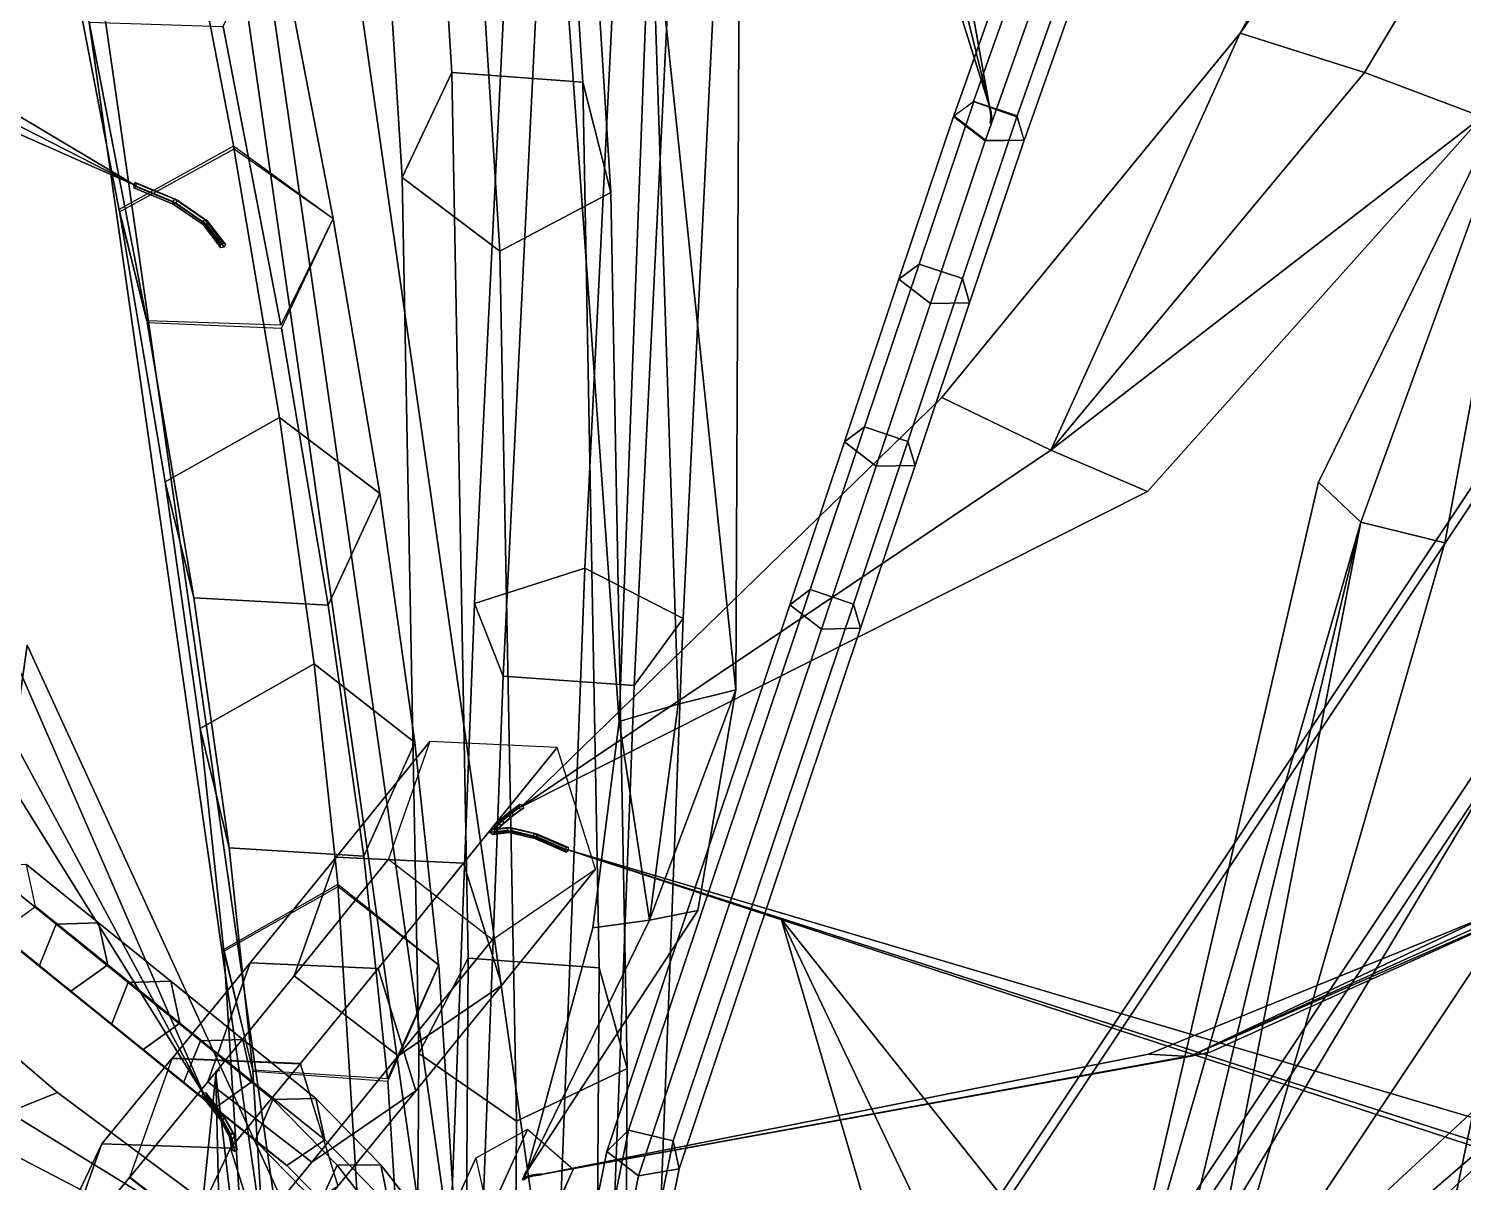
# Model space of a CAD drawing. Header units: metres. Extents: x -488 to 282, y -579 to 399.
# Drawn here: x -9.21 to 17.76, y 17.98 to 39.67 of the extents above; entities that cross this region are included whole.
import ezdxf

# ---------------------------------------------------------------- set-up
doc = ezdxf.new("R2010")
doc.units = ezdxf.units.M

msp = doc.modelspace()

# ---------------------------------------------------------------- linework, layer by layer
at = {"layer": 'coreopsi_1Pdncle', "color": 3}
for points in [[(0.8192, 2.07411, -1.62), (-8.7334, 68.7604, 78.9267), (-11.7833, 67.7937, 79.3653), (-2.2306, 1.1073, -1.1813)], [(2.7446, 0.1938, 0.165), (-6.8081, 66.8801, 80.7117), (-8.7334, 68.7604, 78.9267), (0.8192, 2.07411, -1.62)], [(-2.2306, 1.1073, -1.1813), (-11.7833, 67.7937, 79.3653), (-11.7311, 65.2675, 81.463), (-2.1783, -1.4187, 0.9162)], [(0.9025, -1.9525, 1.7235), (-8.6501, 64.7338, 82.2703), (-6.8081, 66.8801, 80.7117), (2.7446, 0.1938, 0.165)], [(-2.1783, -1.4187, 0.9162), (-11.7311, 65.2675, 81.463), (-8.6501, 64.7338, 82.2703), (0.9025, -1.9525, 1.7235)], [(-0.9812, 2.3616, -1.02844), (33.1158, 53.5824, 84.05926), (31.5009, 51.4651, 85.981), (-2.5961, 0.2442, 0.8933)], [(1.9856, 1.1786, -1.5052), (36.08269, 52.3995, 83.5824), (33.1158, 53.5824, 84.05926), (-0.9812, 2.3616, -1.02844)], [(2.2269, -1.6221, 0.08411), (36.3239, 49.5986, 85.1718), (36.08269, 52.3995, 83.5824), (1.9856, 1.1786, -1.5052)], [(-2.5961, 0.2442, 0.8933), (31.5009, 51.4651, 85.981), (33.5085, 49.02449, 86.6457), (-0.5885, -2.1963, 1.5579)], [(-0.5885, -2.1963, 1.5579), (33.5085, 49.02449, 86.6457), (36.3239, 49.5986, 85.1718), (2.2269, -1.6221, 0.08411)]]:
    msp.add_3dface(points, dxfattribs=at)
at = {"layer": 'coreopsi_1Petal1', "color": 3}
for points in [[(28.3599, 30.2978, 550.0322), (19.798, 28.1439, 554.9525), (15.899, 9.5476, 554.8166)], [(28.3599, 30.2978, 550.0322), (15.899, 9.5476, 554.8166), (19.798, 28.1439, 554.9525)], [(28.3599, 30.2978, 550.0322), (15.899, 9.5476, 554.8166), (21.276, 6.3355, 551.7697)], [(28.3599, 30.2978, 550.0322), (21.276, 6.3355, 551.7697), (15.899, 9.5476, 554.8166)], [(-13.3204, -1.148, 538.837), (-4.131, 16.9341, 542.8591), (-9.243, 28.0777, 542.1987)], [(-13.3204, -1.148, 538.837), (-9.243, 28.0777, 542.1987), (-4.131, 16.9341, 542.8591)], [(15.899, 9.5476, 554.8166), (19.798, 28.1439, 554.9525), (8.9218, 9.9426, 556.7844)], [(15.899, 9.5476, 554.8166), (8.9218, 9.9426, 556.7844), (19.798, 28.1439, 554.9525)]]:
    msp.add_3dface(points, dxfattribs=at)
at = {"layer": 'coreopsi_Leaf', "color": 3}
for points in [[(13.5609, 39.5859, 209.6585), (30.658, 70.5923, 254.2292), (33.7068, 68.5412, 253.7306)], [(13.5609, 39.5859, 209.6585), (33.7068, 68.5412, 253.7306), (30.658, 70.5923, 254.2292)], [(13.5609, 39.5859, 209.6585), (33.7068, 68.5412, 253.7306), (15.8994, 38.8471, 209.071)], [(13.5609, 39.5859, 209.6585), (15.8994, 38.8471, 209.071), (33.7068, 68.5412, 253.7306)], [(15.8994, 38.8471, 209.071), (33.7068, 68.5412, 253.7306), (18.1118, 38.01413, 208.1)], [(15.8994, 38.8471, 209.071), (18.1118, 38.01413, 208.1), (33.7068, 68.5412, 253.7306)], [(-32.9642, 49.9122, 149.0332), (-31.3341, 51.1306, 149.9213), (-7.2173, 36.728, 134.257)], [(-32.9642, 49.9122, 149.0332), (-7.2173, 36.728, 134.257), (-31.3341, 51.1306, 149.9213)], [(-7.2173, 36.728, 134.257), (-33.9918, 48.571, 147.4136), (-32.9642, 49.9122, 149.0332)], [(-7.2173, 36.728, 134.257), (-32.9642, 49.9122, 149.0332), (-33.9918, 48.571, 147.4136)], [(8.8473, 38.208, 26.8797), (5.547, 48.7388, 26.7542), (6.1761, 49.04939, 27.1485)], [(8.8473, 38.208, 26.8797), (6.1761, 49.04939, 27.1485), (5.547, 48.7388, 26.7542)], [(6.1761, 49.04939, 27.1485), (6.8981, 49.08178, 27.3947), (8.8473, 38.208, 26.8797)], [(6.1761, 49.04939, 27.1485), (8.8473, 38.208, 26.8797), (6.8981, 49.08178, 27.3947)], [(4.07903, 27.2361, 96.7549), (2.4834, 42.4934, 118.8414), (4.153, 43.73, 118.1683)], [(4.07903, 27.2361, 96.7549), (4.153, 43.73, 118.1683), (2.4834, 42.4934, 118.8414)], [(1.8899, 26.6423, 97.4907), (0.7546, 42.4966, 119.0944), (2.4834, 42.4934, 118.8414)], [(1.8899, 26.6423, 97.4907), (2.4834, 42.4934, 118.8414), (0.7546, 42.4966, 119.0944)], [(1.8899, 26.6423, 97.4907), (2.4834, 42.4934, 118.8414), (2.9979, 26.9708, 97.2143)], [(1.8899, 26.6423, 97.4907), (2.9979, 26.9708, 97.2143), (2.4834, 42.4934, 118.8414)], [(2.9979, 26.9708, 97.2143), (2.4834, 42.4934, 118.8414), (4.07903, 27.2361, 96.7549)], [(2.9979, 26.9708, 97.2143), (4.07903, 27.2361, 96.7549), (2.4834, 42.4934, 118.8414)], [(7.9554, 32.7339, 193.9146), (13.5609, 39.5859, 209.6585), (10.00012, 31.7461, 193.9331)], [(7.9554, 32.7339, 193.9146), (10.00012, 31.7461, 193.9331), (13.5609, 39.5859, 209.6585)], [(13.5609, 39.5859, 209.6585), (15.8994, 38.8471, 209.071), (10.00012, 31.7461, 193.9331)], [(13.5609, 39.5859, 209.6585), (10.00012, 31.7461, 193.9331), (15.8994, 38.8471, 209.071)], [(19.1919, 39.6284, 70.2844), (15.8306, 30.3882, 66.4448), (15.03522, 31.1457, 65.7231)], [(19.1919, 39.6284, 70.2844), (15.03522, 31.1457, 65.7231), (15.8306, 30.3882, 66.4448)], [(19.1919, 39.6284, 70.2844), (17.4078, 30.00427, 66.6966), (15.8306, 30.3882, 66.4448)], [(19.1919, 39.6284, 70.2844), (15.8306, 30.3882, 66.4448), (17.4078, 30.00427, 66.6966)], [(10.00012, 31.7461, 193.9331), (15.8994, 38.8471, 209.071), (18.1118, 38.01413, 208.1)], [(10.00012, 31.7461, 193.9331), (18.1118, 38.01413, 208.1), (15.8994, 38.8471, 209.071)], [(10.00012, 31.7461, 193.9331), (18.1118, 38.01413, 208.1), (11.8184, 30.9696, 193.0778)], [(10.00012, 31.7461, 193.9331), (11.8184, 30.9696, 193.0778), (18.1118, 38.01413, 208.1)], [(-5.9141, 19.6228, 134.4478), (-16.9968, 37.4308, 157.466), (-15.3101, 37.07986, 158.9454)], [(-5.9141, 19.6228, 134.4478), (-15.3101, 37.07986, 158.9454), (-16.9968, 37.4308, 157.466)], [(-15.3101, 37.07986, 158.9454), (-13.3025, 36.6027, 159.5643), (-5.9141, 19.6228, 134.4478)], [(-15.3101, 37.07986, 158.9454), (-5.9141, 19.6228, 134.4478), (-13.3025, 36.6027, 159.5643)], [(0.04585, 25.03769, 164.7942), (7.9554, 32.7339, 193.9146), (10.00012, 31.7461, 193.9331)], [(0.04585, 25.03769, 164.7942), (10.00012, 31.7461, 193.9331), (7.9554, 32.7339, 193.9146)], [(10.00012, 31.7461, 193.9331), (11.8184, 30.9696, 193.0778), (0.04585, 25.03769, 164.7942)], [(10.00012, 31.7461, 193.9331), (0.04585, 25.03769, 164.7942), (11.8184, 30.9696, 193.0778)], [(10.8721, 13.2503, 57.3923), (15.03522, 31.1457, 65.7231), (15.8306, 30.3882, 66.4448)], [(10.8721, 13.2503, 57.3923), (15.8306, 30.3882, 66.4448), (15.03522, 31.1457, 65.7231)], [(10.8721, 13.2503, 57.3923), (15.8306, 30.3882, 66.4448), (11.5976, 12.8576, 57.7361)], [(10.8721, 13.2503, 57.3923), (11.5976, 12.8576, 57.7361), (15.8306, 30.3882, 66.4448)], [(11.5976, 12.8576, 57.7361), (15.8306, 30.3882, 66.4448), (12.3133, 12.3584, 57.979)], [(11.5976, 12.8576, 57.7361), (12.3133, 12.3584, 57.979), (15.8306, 30.3882, 66.4448)], [(12.3133, 12.3584, 57.979), (15.8306, 30.3882, 66.4448), (17.4078, 30.00427, 66.6966)], [(12.3133, 12.3584, 57.979), (17.4078, 30.00427, 66.6966), (15.8306, 30.3882, 66.4448)], [(2.4548, 22.9082, 89.9345), (2.9979, 26.9708, 97.2143), (4.07903, 27.2361, 96.7549)], [(2.4548, 22.9082, 89.9345), (4.07903, 27.2361, 96.7549), (2.9979, 26.9708, 97.2143)], [(2.4548, 22.9082, 89.9345), (4.07903, 27.2361, 96.7549), (3.3669, 23.09114, 89.5285)], [(2.4548, 22.9082, 89.9345), (3.3669, 23.09114, 89.5285), (4.07903, 27.2361, 96.7549)], [(1.8899, 26.6423, 97.4907), (2.9979, 26.9708, 97.2143), (2.4548, 22.9082, 89.9345)], [(1.8899, 26.6423, 97.4907), (2.4548, 22.9082, 89.9345), (2.9979, 26.9708, 97.2143)], [(1.3946, 22.7642, 89.9314), (1.8899, 26.6423, 97.4907), (2.4548, 22.9082, 89.9345)], [(1.3946, 22.7642, 89.9314), (2.4548, 22.9082, 89.9345), (1.8899, 26.6423, 97.4907)], [(0.9013, 24.2351, 164.3845), (23.4892, 17.5496, 184.753), (24.9008, 16.5254, 183.2987)], [(0.9013, 24.2351, 164.3845), (24.9008, 16.5254, 183.2987), (23.4892, 17.5496, 184.753)], [(24.9008, 16.5254, 183.2987), (25.7754, 16.09543, 181.3775), (0.9013, 24.2351, 164.3845)], [(24.9008, 16.5254, 183.2987), (0.9013, 24.2351, 164.3845), (25.7754, 16.09543, 181.3775)], [(-9.5876, 19.2991, 73.3631), (-13.5093, 23.8033, 79.03941), (-8.6756, 19.668, 73.6131)], [(-9.5876, 19.2991, 73.3631), (-8.6756, 19.668, 73.6131), (-13.5093, 23.8033, 79.03941)], [(12.6082, 20.3448, 84.1218), (18.8882, 23.1677, 88.8534), (19.3797, 23.3073, 87.7629)], [(12.6082, 20.3448, 84.1218), (19.3797, 23.3073, 87.7629), (18.8882, 23.1677, 88.8534)], [(12.6082, 20.3448, 84.1218), (19.3797, 23.3073, 87.7629), (13.00111, 20.4254, 83.1893)], [(12.6082, 20.3448, 84.1218), (13.00111, 20.4254, 83.1893), (19.3797, 23.3073, 87.7629)], [(2.4548, 22.9082, 89.9345), (3.3669, 23.09114, 89.5285), (0.149, 18.1842, 76.04717)], [(2.4548, 22.9082, 89.9345), (0.149, 18.1842, 76.04717), (3.3669, 23.09114, 89.5285)], [(4.935, 22.935, 357.7636), (18.1524, -4.8086, 323.432), (12.8242, -3.9006, 321.5096)], [(4.935, 22.935, 357.7636), (12.8242, -3.9006, 321.5096), (18.1524, -4.8086, 323.432)], [(4.935, 22.935, 357.7636), (24.4138, -1.5633, 324.7297), (18.1524, -4.8086, 323.432)], [(4.935, 22.935, 357.7636), (18.1524, -4.8086, 323.432), (24.4138, -1.5633, 324.7297)], [(11.8405, 20.3862, 84.866), (18.2385, 22.9972, 89.8336), (12.6082, 20.3448, 84.1218)], [(11.8405, 20.3862, 84.866), (12.6082, 20.3448, 84.1218), (18.2385, 22.9972, 89.8336)], [(18.2385, 22.9972, 89.8336), (18.8882, 23.1677, 88.8534), (12.6082, 20.3448, 84.1218)], [(18.2385, 22.9972, 89.8336), (12.6082, 20.3448, 84.1218), (18.8882, 23.1677, 88.8534)], [(0.149, 18.1842, 76.04717), (1.3946, 22.7642, 89.9314), (2.4548, 22.9082, 89.9345)], [(0.149, 18.1842, 76.04717), (2.4548, 22.9082, 89.9345), (1.3946, 22.7642, 89.9314)], [(12.6082, 20.3448, 84.1218), (13.00111, 20.4254, 83.1893), (0.4227, 18.1267, 75.9313)], [(12.6082, 20.3448, 84.1218), (0.4227, 18.1267, 75.9313), (13.00111, 20.4254, 83.1893)], [(0.4227, 18.1267, 75.9313), (11.8405, 20.3862, 84.866), (12.6082, 20.3448, 84.1218)], [(0.4227, 18.1267, 75.9313), (12.6082, 20.3448, 84.1218), (11.8405, 20.3862, 84.866)], [(-5.5755, 14.8537, 52.212), (-6.1815, 15.309, 52.3035), (-5.6978, 20.0025, 42.3015)], [(-5.5755, 14.8537, 52.212), (-5.6978, 20.0025, 42.3015), (-6.1815, 15.309, 52.3035)], [(-5.6978, 20.0025, 42.3015), (-5.03684, 14.4208, 51.7996), (-5.5755, 14.8537, 52.212)], [(-5.6978, 20.0025, 42.3015), (-5.5755, 14.8537, 52.212), (-5.03684, 14.4208, 51.7996)], [(-9.5876, 19.2991, 73.3631), (-8.6756, 19.668, 73.6131), (-1.5166, 14.3344, 61.9306)], [(-9.5876, 19.2991, 73.3631), (-1.5166, 14.3344, 61.9306), (-8.6756, 19.668, 73.6131)], [(-1.5166, 14.3344, 61.9306), (-10.3501, 18.9421, 72.7028), (-9.5876, 19.2991, 73.3631)], [(-1.5166, 14.3344, 61.9306), (-9.5876, 19.2991, 73.3631), (-10.3501, 18.9421, 72.7028)]]:
    msp.add_3dface(points, dxfattribs=at)
at = {"layer": 'coreopsi_Petiole', "color": 3}
for points in [[(1.2446, 29.5278, 18.01439), (2.7731, 60.5033, 32.4187), (0.7053, 60.05029, 33.6093), (-0.8323, 28.8633, 19.08341)], [(3.08921, 28.5793, 19.2778), (4.6269, 59.7663, 33.8038), (2.7731, 60.5033, 32.4187), (1.2446, 29.5278, 18.01439)], [(-0.8323, 28.8633, 19.08341), (0.7053, 60.05029, 33.6093), (1.262, 59.02908, 35.7414), (-0.2908, 27.4979, 21.01758)], [(2.1693, 27.3198, 21.1395), (3.7222, 58.8509, 35.8634), (4.6269, 59.7663, 33.8038), (3.08921, 28.5793, 19.2778)], [(-0.2908, 27.4979, 21.01758), (1.262, 59.02908, 35.7414), (3.7222, 58.8509, 35.8634), (2.1693, 27.3198, 21.1395)], [(-1.2583, 38.8444, 57.09223), (-2.00828, 50.8489, 89.7408), (-2.935, 48.7347, 90.4956), (-2.1903, 36.8707, 58.1573)], [(1.2019, 38.6662, 57.2142), (0.4519, 50.6708, 89.8628), (-2.00828, 50.8489, 89.7408), (-1.2583, 38.8444, 57.09223)], [(1.7312, 36.5867, 58.3517), (0.9865, 48.4508, 90.6901), (0.4519, 50.6708, 89.8628), (1.2019, 38.6662, 57.2142)], [(-2.1903, 36.8707, 58.1573), (-2.935, 48.7347, 90.4956), (-1.09481, 47.2611, 91.07899), (-0.3533, 35.4834, 58.9312)], [(-0.3533, 35.4834, 58.9312), (-1.09481, 47.2611, 91.07899), (0.9865, 48.4508, 90.6901), (1.7312, 36.5867, 58.3517)], [(-5.3535, 37.4101, 131.391), (-6.436, 43.02604, 140.414), (-8.5897, 41.8431, 140.8918), (-7.5072, 36.2273, 131.8688)], [(-3.4908, 36.09989, 132.43), (-4.5733, 41.7157, 141.453), (-6.436, 43.02604, 140.414), (-5.3535, 37.4101, 131.391)], [(-7.5072, 36.2273, 131.8688), (-8.5897, 41.8431, 140.8918), (-8.07824, 39.7908, 142.2306), (-6.9957, 34.1749, 133.2075)], [(-4.4759, 34.09502, 133.5596), (-5.5584, 39.7108, 142.5826), (-4.5733, 41.7157, 141.453), (-3.4908, 36.09989, 132.43)], [(8.5508, 38.2977, 26.2975), (9.6373, 41.3726, 27.988), (9.264, 41.1043, 28.7158), (8.1776, 38.02948, 27.02529)], [(9.3635, 38.01438, 26.2905), (10.45, 41.08928, 27.9811), (9.6373, 41.3726, 27.988), (8.5508, 38.2977, 26.2975)], [(8.1776, 38.02948, 27.02529), (9.264, 41.1043, 28.7158), (9.8596, 40.6468, 29.1652), (8.7732, 37.5719, 27.4747)], [(9.5002, 37.5684, 27.01396), (10.5866, 40.6432, 28.7044), (10.45, 41.08928, 27.9811), (9.3635, 38.01438, 26.2905)], [(8.7732, 37.5719, 27.4747), (9.8596, 40.6468, 29.1652), (10.5866, 40.6432, 28.7044), (9.5002, 37.5684, 27.01396)], [(-6.9957, 34.1749, 133.2075), (-8.07824, 39.7908, 142.2306), (-5.5584, 39.7108, 142.5826), (-4.4759, 34.09502, 133.5596)], [(-0.9491, 22.1921, 26.5437), (-1.2583, 38.8444, 57.09223), (-2.1903, 36.8707, 58.1573), (-1.8819, 20.4028, 27.8952)], [(1.5111, 22.014, 26.6657), (1.2019, 38.6662, 57.2142), (-1.2583, 38.8444, 57.09223), (-0.9491, 22.1921, 26.5437)], [(2.03961, 20.1188, 28.08971), (1.7312, 36.5867, 58.3517), (1.2019, 38.6662, 57.2142), (1.5111, 22.014, 26.6657)], [(7.5267, 35.243, 24.5449), (8.5524, 38.3024, 26.3002), (8.1734, 38.01739, 27.0185), (7.1477, 34.9579, 25.2632)], [(8.343, 34.97, 24.5437), (9.3687, 38.02944, 26.299), (8.5524, 38.3024, 26.3002), (7.5267, 35.243, 24.5449)], [(8.868, 38.1025, 26.8798), (8.8411, 38.2064, 26.8807), (8.8464, 38.2077, 26.8861), (8.8736, 38.102, 26.885)], [(8.8712, 38.104, 26.8731), (8.8444, 38.2073, 26.8739), (8.8411, 38.2064, 26.8807), (8.868, 38.1025, 26.8798)], [(8.8787, 38.1044, 26.8741), (8.8517, 38.2092, 26.8751), (8.8444, 38.2073, 26.8739), (8.8712, 38.104, 26.8731)], [(8.8736, 38.102, 26.885), (8.8464, 38.2077, 26.8861), (8.8529, 38.2094, 26.8826), (8.8802, 38.1032, 26.8814)], [(8.8802, 38.1032, 26.8814), (8.8529, 38.2094, 26.8826), (8.8517, 38.2092, 26.8751), (8.8787, 38.1044, 26.8741)], [(8.8793, 37.9993, 26.854), (8.8712, 38.104, 26.8731), (8.868, 38.1025, 26.8798), (8.8761, 37.9973, 26.8606)], [(8.8761, 37.9973, 26.8606), (8.868, 38.1025, 26.8798), (8.8736, 38.102, 26.885), (8.8817, 37.9949, 26.8654)], [(8.8868, 37.9982, 26.8546), (8.8787, 38.1044, 26.8741), (8.8712, 38.104, 26.8731), (8.8793, 37.9993, 26.854)], [(8.8817, 37.9949, 26.8654), (8.8736, 38.102, 26.885), (8.8802, 38.1032, 26.8814), (8.8883, 37.9955, 26.8616)], [(8.8883, 37.9955, 26.8616), (8.8802, 38.1032, 26.8814), (8.8787, 38.1044, 26.8741), (8.8868, 37.9982, 26.8546)], [(7.1477, 34.9579, 25.2632), (8.1734, 38.01739, 27.0185), (8.769, 37.5598, 27.4679), (7.7433, 34.5004, 25.7126)], [(8.4761, 34.5136, 25.2613), (9.5018, 37.5731, 27.01661), (9.3687, 38.02944, 26.299), (8.343, 34.97, 24.5437)], [(8.8679, 37.8981, 26.8174), (8.8793, 37.9993, 26.854), (8.8761, 37.9973, 26.8606), (8.8646, 37.8961, 26.8239)], [(8.8646, 37.8961, 26.8239), (8.8761, 37.9973, 26.8606), (8.8817, 37.9949, 26.8654), (8.8703, 37.8937, 26.8287)], [(8.8754, 37.897, 26.818), (8.8868, 37.9982, 26.8546), (8.8793, 37.9993, 26.854), (8.8679, 37.8981, 26.8174)], [(8.8703, 37.8937, 26.8287), (8.8817, 37.9949, 26.8654), (8.8883, 37.9955, 26.8616), (8.8769, 37.8943, 26.8249)], [(8.8769, 37.8943, 26.8249), (8.8883, 37.9955, 26.8616), (8.8868, 37.9982, 26.8546), (8.8754, 37.897, 26.818)], [(7.7433, 34.5004, 25.7126), (8.769, 37.5598, 27.4679), (9.5018, 37.5731, 27.01661), (8.4761, 34.5136, 25.2613)], [(-4.4998, 32.3577, 122.2568), (-5.3644, 37.4631, 131.4809), (-7.5153, 36.2679, 131.9403), (-6.6484, 31.1512, 122.6973)], [(-2.6152, 30.932, 123.0826), (-3.4895, 36.09244, 132.4148), (-5.3644, 37.4631, 131.4809), (-4.4998, 32.3577, 122.2568)], [(-6.4625, 36.4652, 133.8072), (-7.2121, 36.776, 134.231), (-7.2452, 36.725, 134.2098), (-6.5067, 36.4201, 133.7948)], [(-6.5067, 36.4201, 133.7948), (-7.2452, 36.725, 134.2098), (-7.24, 36.6781, 134.2535), (-6.4973, 36.371, 133.8352)], [(-6.4973, 36.371, 133.8352), (-7.24, 36.6781, 134.2535), (-7.2029, 36.7007, 134.3025), (-6.4463, 36.3862, 133.8733)], [(-6.4254, 36.4443, 133.8555), (-7.1861, 36.7611, 134.2879), (-7.2121, 36.776, 134.231), (-6.4625, 36.4652, 133.8072)], [(-6.4463, 36.3862, 133.8733), (-7.2029, 36.7007, 134.3025), (-7.1861, 36.7611, 134.2879), (-6.4254, 36.4443, 133.8555)], [(-1.8819, 20.4028, 27.8952), (-2.1903, 36.8707, 58.1573), (-0.3533, 35.4834, 58.9312), (-0.04544, 19.1288, 28.8452)], [(-5.8956, 36.07605, 133.2029), (-6.4625, 36.4652, 133.8072), (-6.5067, 36.4201, 133.7948), (-5.9475, 36.03793, 133.2017)], [(-5.9475, 36.03793, 133.2017), (-6.5067, 36.4201, 133.7948), (-6.4973, 36.371, 133.8352), (-5.9352, 35.9861, 133.238)], [(-5.8509, 36.04821, 133.2398), (-6.4254, 36.4443, 133.8555), (-6.4625, 36.4652, 133.8072), (-5.8956, 36.07605, 133.2029)], [(-5.8747, 35.9926, 133.2619), (-6.4463, 36.3862, 133.8733), (-6.4254, 36.4443, 133.8555), (-5.8509, 36.04821, 133.2398)], [(-0.04544, 19.1288, 28.8452), (-0.3533, 35.4834, 58.9312), (1.7312, 36.5867, 58.3517), (2.03961, 20.1188, 28.08971)], [(-6.6484, 31.1512, 122.6973), (-7.5153, 36.2679, 131.9403), (-6.9899, 34.1475, 133.1625), (-6.1118, 28.9687, 123.7994)], [(-5.9352, 35.9861, 133.238), (-6.4973, 36.371, 133.8352), (-6.4463, 36.3862, 133.8733), (-5.8747, 35.9926, 133.2619)], [(-5.5603, 35.6419, 132.4699), (-5.8956, 36.07605, 133.2029), (-5.9475, 36.03793, 133.2017), (-5.6122, 35.6038, 132.4688)], [(-5.6122, 35.6038, 132.4688), (-5.9475, 36.03793, 133.2017), (-5.9352, 35.9861, 133.238), (-5.5999, 35.552, 132.505)], [(-5.5999, 35.552, 132.505), (-5.9352, 35.9861, 133.238), (-5.8747, 35.9926, 133.2619), (-5.5394, 35.5585, 132.5289)], [(-5.5156, 35.614, 132.5069), (-5.8509, 36.04821, 133.2398), (-5.8956, 36.07605, 133.2029), (-5.5603, 35.6419, 132.4699)], [(-5.5394, 35.5585, 132.5289), (-5.8747, 35.9926, 133.2619), (-5.8509, 36.04821, 133.2398), (-5.5156, 35.614, 132.5069)], [(-3.5815, 28.8312, 124.0411), (-4.4642, 34.03743, 133.4602), (-3.4895, 36.09244, 132.4148), (-2.6152, 30.932, 123.0826)], [(6.501, 32.1835, 22.7896), (7.5267, 35.243, 24.5449), (7.1477, 34.9579, 25.2632), (6.122, 31.8985, 23.5079)], [(7.3173, 31.9105, 22.7884), (8.343, 34.97, 24.5437), (7.5267, 35.243, 24.5449), (6.501, 32.1835, 22.7896)], [(6.122, 31.8985, 23.5079), (7.1477, 34.9579, 25.2632), (7.7433, 34.5004, 25.7126), (6.7176, 31.4409, 23.9573)], [(7.4504, 31.4542, 23.506), (8.4761, 34.5136, 25.2613), (8.343, 34.97, 24.5437), (7.3173, 31.9105, 22.7884)], [(6.7176, 31.4409, 23.9573), (7.7433, 34.5004, 25.7126), (8.4761, 34.5136, 25.2613), (7.4504, 31.4542, 23.506)], [(-6.1118, 28.9687, 123.7994), (-6.9899, 34.1475, 133.1625), (-4.4642, 34.03743, 133.4602), (-3.5815, 28.8312, 124.0411)], [(-3.8453, 27.7251, 112.7696), (-4.4998, 32.3577, 122.2568), (-6.6484, 31.1512, 122.6973), (-5.992, 26.5083, 113.1905)], [(-1.9534, 26.25, 113.4844), (-2.6152, 30.932, 123.0826), (-4.4998, 32.3577, 122.2568), (-3.8453, 27.7251, 112.7696)], [(5.4753, 29.1241, 21.03431), (6.501, 32.1835, 22.7896), (6.122, 31.8985, 23.5079), (5.09638, 28.8391, 21.7526)], [(6.2916, 28.8511, 21.03315), (7.3173, 31.9105, 22.7884), (6.501, 32.1835, 22.7896), (5.4753, 29.1241, 21.03431)], [(5.09638, 28.8391, 21.7526), (6.122, 31.8985, 23.5079), (6.7176, 31.4409, 23.9573), (5.6919, 28.3815, 22.202)], [(6.4247, 28.3948, 21.7507), (7.4504, 31.4542, 23.506), (7.3173, 31.9105, 22.7884), (6.2916, 28.8511, 21.03315)], [(5.6919, 28.3815, 22.202), (6.7176, 31.4409, 23.9573), (7.4504, 31.4542, 23.506), (6.4247, 28.3948, 21.7507)], [(15.04166, 15.00655, 103.7327), (33.7753, 31.3651, 150.5679), (32.3158, 28.3357, 152.2083), (13.3795, 11.8052, 104.7264)], [(18.6451, 14.2883, 103.0273), (37.2543, 30.5413, 149.465), (33.7753, 31.3651, 150.5679), (15.04166, 15.00655, 103.7327)], [(-5.992, 26.5083, 113.1905), (-6.6484, 31.1512, 122.6973), (-6.1118, 28.9687, 123.7994), (-5.4468, 24.2698, 114.1693)], [(-2.9132, 24.1078, 114.3536), (-3.5815, 28.8312, 124.0411), (-2.6152, 30.932, 123.0826), (-1.9534, 26.25, 113.4844)], [(0.1693, 1.1751, -1.6993), (1.2446, 29.5278, 18.01439), (-0.8323, 28.8633, 19.08341), (-1.9076, 0.5105, -0.6302)], [(2.01392, 0.2266, -0.4357), (3.08921, 28.5793, 19.2778), (1.2446, 29.5278, 18.01439), (0.1693, 1.1751, -1.6993)], [(-5.4468, 24.2698, 114.1693), (-6.1118, 28.9687, 123.7994), (-3.5815, 28.8312, 124.0411), (-2.9132, 24.1078, 114.3536)], [(-1.9076, 0.5105, -0.6302), (-0.8323, 28.8633, 19.08341), (-0.2908, 27.4979, 21.01758), (-1.3661, -0.8547, 1.3038)], [(2.06512, 18.9582, 15.2045), (5.4753, 29.1241, 21.03431), (5.09638, 28.8391, 21.7526), (1.6551, 18.5585, 15.8472)], [(2.9004, 18.7557, 15.2498), (6.2916, 28.8511, 21.03315), (5.4753, 29.1241, 21.03431), (2.06512, 18.9582, 15.2045)], [(1.6551, 18.5585, 15.8472), (5.09638, 28.8391, 21.7526), (5.6919, 28.3815, 22.202), (2.2507, 18.101, 16.2966)], [(3.0145, 18.2289, 15.9209), (6.4247, 28.3948, 21.7507), (6.2916, 28.8511, 21.03315), (2.9004, 18.7557, 15.2498)], [(1.0941, -1.03292, 1.4259), (2.1693, 27.3198, 21.1395), (3.08921, 28.5793, 19.2778), (2.01392, 0.2266, -0.4357)], [(2.2507, 18.101, 16.2966), (5.6919, 28.3815, 22.202), (6.4247, 28.3948, 21.7507), (3.0145, 18.2289, 15.9209)], [(13.3795, 11.8052, 104.7264), (32.3158, 28.3357, 152.2083), (34.952, 25.5941, 152.1115), (16.01578, 9.06355, 104.6296)], [(-3.3985, 23.5405, 102.9505), (-3.8453, 27.7251, 112.7696), (-5.992, 26.5083, 113.1905), (-5.5452, 22.3237, 103.3714)], [(-1.5066, 22.06544, 103.6653), (-1.9534, 26.25, 113.4844), (-3.8453, 27.7251, 112.7696), (-3.3985, 23.5405, 102.9505)], [(-1.3661, -0.8547, 1.3038), (-0.2908, 27.4979, 21.01758), (2.1693, 27.3198, 21.1395), (1.0941, -1.03292, 1.4259)], [(16.01578, 9.06355, 104.6296), (34.952, 25.5941, 152.1115), (37.9774, 26.995, 150.4135), (19.2437, 10.6364, 103.5784)], [(-5.5452, 22.3237, 103.3714), (-5.992, 26.5083, 113.1905), (-5.4468, 24.2698, 114.1693), (-5.00005, 20.08522, 104.3502)], [(-3.4361, 24.08865, 152.1853), (-1.672, 26.2694, 162.1467), (-2.4488, 24.05417, 162.7693), (-4.2222, 21.8619, 152.7529)], [(-1.03745, 23.9798, 151.8206), (0.7209, 26.1535, 161.7484), (-1.672, 26.2694, 162.1467), (-3.4361, 24.08865, 152.1853)], [(-2.4663, 19.9231, 104.5346), (-2.9132, 24.1078, 114.3536), (-1.9534, 26.25, 113.4844), (-1.5066, 22.06544, 103.6653)], [(-0.3187, 21.6848, 152.1595), (1.4453, 23.8656, 162.1209), (0.7209, 26.1535, 161.7484), (-1.03745, 23.9798, 151.8206)], [(-6.4293, 9.08083, 50.2531), (-16.1767, 24.1584, 98.2403), (-19.1726, 25.8274, 97.1078), (-9.4829, 10.8194, 49.4185)], [(-0.3601, 24.7823, 163.1362), (-0.1797, 24.9381, 163.9656), (-0.1992, 24.8827, 163.9803), (-0.3796, 24.727, 163.1513)], [(-0.3796, 24.727, 163.1513), (-0.1992, 24.8827, 163.9803), (-0.151, 24.8445, 163.977), (-0.3311, 24.6891, 163.1495)], [(-0.3007, 24.7792, 163.1252), (-0.1205, 24.9347, 163.9534), (-0.1797, 24.9381, 163.9656), (-0.3601, 24.7823, 163.1362)], [(-0.3311, 24.6891, 163.1495), (-0.151, 24.8445, 163.977), (-0.1029, 24.8772, 163.9604), (-0.2828, 24.7219, 163.1333)], [(-0.2828, 24.7219, 163.1333), (-0.1029, 24.8772, 163.9604), (-0.1205, 24.9347, 163.9534), (-0.3007, 24.7792, 163.1252)], [(-0.1797, 24.9381, 163.9656), (0.0172, 25.08073, 164.7936), (-0.00244, 25.02522, 164.8079), (-0.1992, 24.8827, 163.9803)], [(-0.1992, 24.8827, 163.9803), (-0.00244, 25.02522, 164.8079), (0.04544, 24.9867, 164.8031), (-0.151, 24.8445, 163.977)], [(-0.1205, 24.9347, 163.9534), (0.07617, 25.07716, 164.7802), (0.0172, 25.08073, 164.7936), (-0.1797, 24.9381, 163.9656)], [(-0.151, 24.8445, 163.977), (0.04544, 24.9867, 164.8031), (0.09352, 25.01941, 164.786), (-0.1029, 24.8772, 163.9604)], [(-0.1029, 24.8772, 163.9604), (0.09352, 25.01941, 164.786), (0.07617, 25.07716, 164.7802), (-0.1205, 24.9347, 163.9534)], [(-0.5237, 24.6137, 162.3071), (-0.3601, 24.7823, 163.1362), (-0.3796, 24.727, 163.1513), (-0.5432, 24.5584, 162.3222)], [(-0.5432, 24.5584, 162.3222), (-0.3796, 24.727, 163.1513), (-0.3311, 24.6891, 163.1495), (-0.4947, 24.5204, 162.3204)], [(-0.5203, 24.6151, 162.3185), (-0.1967, 24.6498, 163.1165), (-0.2175, 24.5939, 163.1273), (-0.541, 24.5593, 162.3294)], [(-0.541, 24.5593, 162.3294), (-0.2175, 24.5939, 163.1273), (-0.1732, 24.5542, 163.1111), (-0.4968, 24.5195, 162.3132)], [(-0.4643, 24.6106, 162.296), (-0.3007, 24.7792, 163.1252), (-0.3601, 24.7823, 163.1362), (-0.5237, 24.6137, 162.3071)], [(-0.4643, 24.6106, 162.296), (-0.1407, 24.6452, 163.094), (-0.1967, 24.6498, 163.1165), (-0.5203, 24.6151, 162.3185)], [(-0.4968, 24.5195, 162.3132), (-0.1732, 24.5542, 163.1111), (-0.1262, 24.5865, 163.0907), (-0.4498, 24.5518, 162.2927)], [(-0.4947, 24.5204, 162.3204), (-0.3311, 24.6891, 163.1495), (-0.2828, 24.7219, 163.1333), (-0.4464, 24.5533, 162.3042)], [(-0.4464, 24.5533, 162.3042), (-0.2828, 24.7219, 163.1333), (-0.3007, 24.7792, 163.1252), (-0.4643, 24.6106, 162.296)], [(-0.4498, 24.5518, 162.2927), (-0.1262, 24.5865, 163.0907), (-0.1407, 24.6452, 163.094), (-0.4643, 24.6106, 162.296)], [(-0.1967, 24.6498, 163.1165), (0.2862, 24.5344, 163.8367), (0.2632, 24.4787, 163.8432), (-0.2175, 24.5939, 163.1273)], [(-0.2175, 24.5939, 163.1273), (0.2632, 24.4787, 163.8432), (0.2996, 24.4398, 163.8124), (-0.1732, 24.5542, 163.1111)], [(-0.1407, 24.6452, 163.094), (0.336, 24.5304, 163.8026), (0.2862, 24.5344, 163.8367), (-0.1967, 24.6498, 163.1165)], [(-0.1732, 24.5542, 163.1111), (0.2996, 24.4398, 163.8124), (0.3443, 24.4723, 163.7876), (-0.1262, 24.5865, 163.0907)], [(-0.1262, 24.5865, 163.0907), (0.3443, 24.4723, 163.7876), (0.336, 24.5304, 163.8026), (-0.1407, 24.6452, 163.094)], [(14.876, 15.04998, 27.3891), (26.1003, 24.729, 58.9128), (24.0982, 23.7863, 59.9133), (13.02319, 14.2387, 28.7335)], [(16.5872, 13.2703, 27.3262), (27.8116, 22.9493, 58.8499), (26.1003, 24.729, 58.9128), (14.876, 15.04998, 27.3891)], [(0.2862, 24.5344, 163.8367), (0.89, 24.2756, 164.4145), (0.8639, 24.221, 164.4173), (0.2632, 24.4787, 163.8432)], [(0.2632, 24.4787, 163.8432), (0.8639, 24.221, 164.4173), (0.8899, 24.1857, 164.3741), (0.2996, 24.4398, 163.8124)], [(0.336, 24.5304, 163.8026), (0.9316, 24.2745, 164.3705), (0.89, 24.2756, 164.4145), (0.2862, 24.5344, 163.8367)], [(0.2996, 24.4398, 163.8124), (0.8899, 24.1857, 164.3741), (0.9315, 24.2193, 164.3456), (0.3443, 24.4723, 163.7876)], [(0.3443, 24.4723, 163.7876), (0.9315, 24.2193, 164.3456), (0.9316, 24.2745, 164.3705), (0.336, 24.5304, 163.8026)], [(-7.1964, 5.5749, 50.6587), (-17.03765, 20.7657, 99.1307), (-16.1767, 24.1584, 98.2403), (-6.4293, 9.08083, 50.2531)], [(-5.05077, 22.1023, 142.158), (-3.4361, 24.08865, 152.1853), (-4.2222, 21.8619, 152.7529), (-5.8453, 19.8652, 142.6703)], [(-5.00005, 20.08522, 104.3502), (-5.4468, 24.2698, 114.1693), (-2.9132, 24.1078, 114.3536), (-2.4663, 19.9231, 104.5346)], [(-2.6469, 21.9999, 141.8272), (-1.03745, 23.9798, 151.8206), (-3.4361, 24.08865, 152.1853), (-5.05077, 22.1023, 142.158)], [(-4.2222, 21.8619, 152.7529), (-2.4488, 24.05417, 162.7693), (-0.4931, 22.546, 162.7531), (-2.2664, 20.3538, 152.7367)], [(-8.698, 22.8291, 48.1335), (-10.05506, 23.9258, 51.366), (-10.3737, 23.1375, 51.4997), (-9.01673, 22.04087, 48.2672)], [(-7.9015, 22.857, 48.4585), (-9.2585, 23.9537, 51.691), (-10.05506, 23.9258, 51.366), (-8.698, 22.8291, 48.1335)], [(-7.7271, 22.06972, 48.7988), (-9.08415, 23.1664, 52.03133), (-9.2585, 23.9537, 51.691), (-7.9015, 22.857, 48.4585)], [(-1.9333, 19.6985, 142.1322), (-0.3187, 21.6848, 152.1595), (-1.03745, 23.9798, 151.8206), (-2.6469, 21.9999, 141.8272)], [(-2.2664, 20.3538, 152.7367), (-0.4931, 22.546, 162.7531), (1.4453, 23.8656, 162.1209), (-0.3187, 21.6848, 152.1595)], [(13.02319, 14.2387, 28.7335), (24.0982, 23.7863, 59.9133), (24.5439, 21.4639, 60.4665), (13.5607, 11.9971, 29.498)], [(-2.6427, 11.3967, 69.9294), (-3.4031, 23.5792, 103.0479), (-5.5483, 22.353, 103.4487), (-4.782, 10.1113, 70.1228)], [(-0.74, 9.8186, 70.3233), (-1.5063, 22.06038, 103.6491), (-3.4031, 23.5792, 103.0479), (-2.6427, 11.3967, 69.9294)], [(-9.01673, 22.04087, 48.2672), (-10.3737, 23.1375, 51.4997), (-9.7771, 22.6708, 51.9085), (-8.4201, 21.5741, 48.676)], [(-8.4201, 21.5741, 48.676), (-9.7771, 22.6708, 51.9085), (-9.08415, 23.1664, 52.03133), (-7.7271, 22.06972, 48.7988)], [(15.7508, 11.402, 28.6332), (26.8258, 20.9495, 59.8131), (27.8116, 22.9493, 58.8499), (16.5872, 13.2703, 27.3262)], [(-7.341, 21.7325, 44.901), (-8.698, 22.8291, 48.1335), (-9.01673, 22.04087, 48.2672), (-7.6597, 20.9442, 45.03474)], [(-6.5444, 21.7603, 45.226), (-7.9015, 22.857, 48.4585), (-8.698, 22.8291, 48.1335), (-7.341, 21.7325, 44.901)], [(-6.3701, 20.973, 45.5663), (-7.7271, 22.06972, 48.7988), (-7.9015, 22.857, 48.4585), (-6.5444, 21.7603, 45.226)], [(-4.782, 10.1113, 70.1228), (-5.5483, 22.353, 103.4487), (-4.9974, 20.06492, 104.3013), (-4.2213, 7.7267, 70.638)], [(-1.08471, 1.4138, -1.05899), (-0.9491, 22.1921, 26.5437), (-1.8819, 20.4028, 27.8952), (-2.01759, -0.3754, 0.2925)], [(1.3755, 1.2357, -0.9369), (1.5111, 22.014, 26.6657), (-0.9491, 22.1921, 26.5437), (-1.08471, 1.4138, -1.05899)], [(-7.6597, 20.9442, 45.03474), (-9.01673, 22.04087, 48.2672), (-8.4201, 21.5741, 48.676), (-7.0631, 20.4775, 45.4435)], [(-7.0631, 20.4775, 45.4435), (-8.4201, 21.5741, 48.676), (-7.7271, 22.06972, 48.7988), (-6.3701, 20.973, 45.5663)], [(-6.5171, 20.3092, 132.0553), (-5.05077, 22.1023, 142.158), (-5.8453, 19.8652, 142.6703), (-7.3116, 18.07214, 132.5677)], [(-4.1132, 20.2067, 131.7246), (-2.6469, 21.9999, 141.8272), (-5.05077, 22.1023, 142.158), (-6.5171, 20.3092, 132.0553)], [(-5.8453, 19.8652, 142.6703), (-4.2222, 21.8619, 152.7529), (-2.2664, 20.3538, 152.7367), (-3.8895, 18.3572, 142.6542)], [(-3.3997, 17.9053, 132.0295), (-1.9333, 19.6985, 142.1322), (-2.6469, 21.9999, 141.8272), (-4.1132, 20.2067, 131.7246)], [(-1.6855, 7.5431, 70.7638), (-2.4616, 19.8813, 104.4271), (-1.5063, 22.06038, 103.6491), (-0.74, 9.8186, 70.3233)], [(1.904, -0.6593, 0.4869), (2.03961, 20.1188, 28.08971), (1.5111, 22.014, 26.6657), (1.3755, 1.2357, -0.9369)], [(-5.984, 20.6358, 41.6685), (-7.341, 21.7325, 44.901), (-7.6597, 20.9442, 45.03474), (-6.3027, 19.8475, 41.8022)], [(-5.1874, 20.6636, 41.9935), (-6.5444, 21.7603, 45.226), (-7.341, 21.7325, 44.901), (-5.984, 20.6358, 41.6685)], [(-5.0131, 19.8763, 42.3338), (-6.3701, 20.973, 45.5663), (-6.5444, 21.7603, 45.226), (-5.1874, 20.6636, 41.9935)], [(-3.8895, 18.3572, 142.6542), (-2.2664, 20.3538, 152.7367), (-0.3187, 21.6848, 152.1595), (-1.9333, 19.6985, 142.1322)], [(13.5607, 11.9971, 29.498), (24.5439, 21.4639, 60.4665), (26.8258, 20.9495, 59.8131), (15.7508, 11.402, 28.6332)], [(-6.3027, 19.8475, 41.8022), (-7.6597, 20.9442, 45.03474), (-7.0631, 20.4775, 45.4435), (-5.706, 19.3808, 42.211)], [(-5.706, 19.3808, 42.211), (-7.0631, 20.4775, 45.4435), (-6.3701, 20.973, 45.5663), (-5.0131, 19.8763, 42.3338)], [(-10.7951, 5.1505, 50.0611), (-20.6364, 20.3413, 98.533), (-17.03765, 20.7657, 99.1307), (-7.1964, 5.5749, 50.6587)], [(-4.6253, 19.537, 38.4309), (-5.984, 20.6358, 41.6685), (-6.3027, 19.8475, 41.8022), (-4.9582, 18.7618, 38.6017)], [(-3.8168, 19.5546, 38.7258), (-5.1874, 20.6636, 41.9935), (-5.984, 20.6358, 41.6685), (-4.6253, 19.537, 38.4309)], [(-3.6495, 18.7743, 39.08521), (-5.0131, 19.8763, 42.3338), (-5.1874, 20.6636, 41.9935), (-3.8168, 19.5546, 38.7258)], [(-1.09242, 1.6977, -0.4705), (19.221, 20.4995, 20.2059), (18.7628, 18.9762, 22.04123), (-1.5505, 0.1744, 1.3646)], [(0.8652, 0.8906, -1.6599), (21.1787, 19.6924, 19.01661), (19.221, 20.4995, 20.2059), (-1.09242, 1.6977, -0.4705)], [(-7.8401, 18.6994, 121.8198), (-6.5149, 20.3118, 132.0709), (-7.3171, 18.06546, 132.5277), (-8.6384, 16.4591, 122.3119)], [(-5.4212, 18.619, 121.6178), (-4.1064, 20.215, 131.7743), (-6.5149, 20.3118, 132.0709), (-7.8401, 18.6994, 121.8198)], [(-2.01759, -0.3754, 0.2925), (-1.8819, 20.4028, 27.8952), (-0.04544, 19.1288, 28.8452), (-0.181, -1.6494, 1.2425)], [(-5.6932, 20.06225, 42.2091), (-5.7022, 20.0068, 42.3037), (-5.7037, 20.00043, 42.2998), (-5.695, 20.05519, 42.2068)], [(-5.695, 20.05519, 42.2068), (-5.7037, 20.00043, 42.2998), (-5.6971, 19.9969, 42.2983), (-5.6887, 20.05098, 42.207)], [(-5.6858, 20.06247, 42.2106), (-5.6947, 20.00727, 42.3046), (-5.7022, 20.0068, 42.3037), (-5.6932, 20.06225, 42.2091)], [(-5.6887, 20.05098, 42.207), (-5.6971, 19.9969, 42.2983), (-5.6915, 20.00107, 42.3013), (-5.6829, 20.0554, 42.2094)], [(-5.6715, 20.08968, 42.1047), (-5.6932, 20.06225, 42.2091), (-5.695, 20.05519, 42.2068), (-5.6737, 20.08242, 42.1042)], [(-5.6737, 20.08242, 42.1042), (-5.695, 20.05519, 42.2068), (-5.6887, 20.05098, 42.207), (-5.6679, 20.078, 42.1062)], [(-5.6829, 20.0554, 42.2094), (-5.6915, 20.00107, 42.3013), (-5.6947, 20.00727, 42.3046), (-5.6858, 20.06247, 42.2106)], [(-5.6643, 20.08982, 42.107), (-5.6858, 20.06247, 42.2106), (-5.6932, 20.06225, 42.2091), (-5.6715, 20.08968, 42.1047)], [(-5.6679, 20.078, 42.1062), (-5.6887, 20.05098, 42.207), (-5.6829, 20.0554, 42.2094), (-5.662, 20.08249, 42.1079)], [(-5.662, 20.08249, 42.1079), (-5.6829, 20.0554, 42.2094), (-5.6858, 20.06247, 42.2106), (-5.6643, 20.08982, 42.107)], [(-5.6395, 20.08702, 42.00142), (-5.6715, 20.08968, 42.1047), (-5.6737, 20.08242, 42.1042), (-5.6417, 20.07976, 42.00092)], [(-5.6417, 20.07976, 42.00092), (-5.6737, 20.08242, 42.1042), (-5.6679, 20.078, 42.1062), (-5.6358, 20.07534, 42.00285)], [(-5.6323, 20.08716, 42.00366), (-5.6643, 20.08982, 42.107), (-5.6715, 20.08968, 42.1047), (-5.6395, 20.08702, 42.00142)], [(-5.6358, 20.07534, 42.00285), (-5.6679, 20.078, 42.1062), (-5.662, 20.08249, 42.1079), (-5.6299, 20.07983, 42.00456)], [(-5.6299, 20.07983, 42.00456), (-5.662, 20.08249, 42.1079), (-5.6643, 20.08982, 42.107), (-5.6323, 20.08716, 42.00366)], [(-4.702, 16.3282, 121.9833), (-3.3975, 17.9079, 132.0451), (-4.1064, 20.215, 131.7743), (-5.4212, 18.619, 121.6178)], [(-4.2213, 7.7267, 70.638), (-4.9974, 20.06492, 104.3013), (-2.4616, 19.8813, 104.4271), (-1.6855, 7.5431, 70.7638)], [(-0.181, -1.6494, 1.2425), (-0.04544, 19.1288, 28.8452), (2.03961, 20.1188, 28.08971), (1.904, -0.6593, 0.4869)], [(-7.3116, 18.07214, 132.5677), (-5.8453, 19.8652, 142.6703), (-3.8895, 18.3572, 142.6542), (-5.3559, 16.564, 132.5515)], [(-4.9582, 18.7618, 38.6017), (-6.3027, 19.8475, 41.8022), (-5.706, 19.3808, 42.211), (-4.3585, 18.2931, 39.00377)], [(-4.3585, 18.2931, 39.00377), (-5.706, 19.3808, 42.211), (-5.0131, 19.8763, 42.3338), (-3.6495, 18.7743, 39.08521)], [(-5.3559, 16.564, 132.5515), (-3.8895, 18.3572, 142.6542), (-1.9333, 19.6985, 142.1322), (-3.3997, 17.9053, 132.0295)], [(1.6352, -1.139, -0.5707), (21.9487, 17.6627, 20.1057), (21.1787, 19.6924, 19.01661), (0.8652, 0.8906, -1.6599)], [(-5.6086, 19.2309, 133.7551), (-5.9389, 19.6544, 134.4152), (-5.9606, 19.6025, 134.4376), (-5.629, 19.1772, 133.7741)], [(-5.629, 19.1772, 133.7741), (-5.9606, 19.6025, 134.4376), (-5.9173, 19.5787, 134.4745), (-5.5816, 19.1472, 133.7996)], [(-5.5496, 19.2346, 133.7683), (-5.8833, 19.663, 134.4375), (-5.9389, 19.6544, 134.4152), (-5.6086, 19.2309, 133.7551)], [(-5.5816, 19.1472, 133.7996), (-5.9173, 19.5787, 134.4745), (-5.87, 19.6165, 134.4739), (-5.533, 19.1832, 133.7956)], [(-5.533, 19.1832, 133.7956), (-5.87, 19.6165, 134.4739), (-5.8833, 19.663, 134.4375), (-5.5496, 19.2346, 133.7683)], [(-3.4145, 18.3011, 35.184), (-4.6253, 19.537, 38.4309), (-4.9582, 18.7618, 38.6017), (-3.7598, 17.5406, 35.3919)], [(-2.5955, 18.3072, 35.4488), (-3.8168, 19.5546, 38.7258), (-4.6253, 19.537, 38.4309), (-3.4145, 18.3011, 35.184)], [(-2.4343, 17.5346, 35.8272), (-3.6495, 18.7743, 39.08521), (-3.8168, 19.5546, 38.7258), (-2.5955, 18.3072, 35.4488)], [(-5.4171, 18.8897, 132.9993), (-5.6086, 19.2309, 133.7551), (-5.629, 19.1772, 133.7741), (-5.437, 18.8346, 133.0147)], [(-5.437, 18.8346, 133.0147), (-5.629, 19.1772, 133.7741), (-5.5816, 19.1472, 133.7996), (-5.3877, 18.8, 133.0275)], [(-5.3566, 18.8897, 133.0025), (-5.5496, 19.2346, 133.7683), (-5.6086, 19.2309, 133.7551), (-5.4171, 18.8897, 132.9993)], [(-5.3877, 18.8, 133.0275), (-5.5816, 19.1472, 133.7996), (-5.533, 19.1832, 133.7956), (-5.3385, 18.8345, 133.0198)], [(-5.3385, 18.8345, 133.0198), (-5.533, 19.1832, 133.7956), (-5.5496, 19.2346, 133.7683), (-5.3566, 18.8897, 133.0025)], [(-5.3743, 18.6449, 132.1742), (-5.4171, 18.8897, 132.9993), (-5.437, 18.8346, 133.0147), (-5.3941, 18.5898, 132.1895)], [(-5.3138, 18.6449, 132.1773), (-5.3566, 18.8897, 133.0025), (-5.4171, 18.8897, 132.9993), (-5.3743, 18.6449, 132.1742)], [(-5.2957, 18.5898, 132.1946), (-5.3385, 18.8345, 133.0198), (-5.3566, 18.8897, 133.0025), (-5.3138, 18.6449, 132.1773)], [(-1.5505, 0.1744, 1.3646), (18.7628, 18.9762, 22.04123), (20.4741, 17.1966, 21.9783), (0.1606, -1.6051, 1.3018)], [(-0.4135, 17.6971, 70.5529), (0.1654, 18.9707, 75.2319), (-0.8099, 18.4349, 75.4985), (-1.3913, 17.1553, 70.7976)], [(0.4482, 16.9538, 70.6724), (1.02485, 18.2215, 75.3295), (0.1654, 18.9707, 75.2319), (-0.4135, 17.6971, 70.5529)], [(0.1185, 9.3208, 7.9732), (2.06512, 18.9582, 15.2045), (1.6551, 18.5585, 15.8472), (-0.3051, 8.8142, 8.5252)], [(0.9622, 9.1839, 8.07422), (2.9004, 18.7557, 15.2498), (2.06512, 18.9582, 15.2045), (0.1185, 9.3208, 7.9732)], [(-8.7572, 16.7756, 111.5778), (-7.8401, 18.6994, 121.8198), (-8.6384, 16.4591, 122.3119), (-9.5531, 14.5424, 112.1051)], [(-6.3317, 16.7143, 111.4703), (-5.4212, 18.619, 121.6178), (-7.8401, 18.6994, 121.8198), (-8.7572, 16.7756, 111.5778)], [(-5.6058, 14.4427, 111.9302), (-4.702, 16.3282, 121.9833), (-5.4212, 18.619, 121.6178), (-6.3317, 16.7143, 111.4703)], [(-5.3941, 18.5898, 132.1895), (-5.437, 18.8346, 133.0147), (-5.3877, 18.8, 133.0275), (-5.3448, 18.5552, 132.2023)], [(-5.3448, 18.5552, 132.2023), (-5.3877, 18.8, 133.0275), (-5.3385, 18.8345, 133.0198), (-5.2957, 18.5898, 132.1946)], [(-3.7598, 17.5406, 35.3919), (-4.9582, 18.7618, 38.6017), (-4.3585, 18.2931, 39.00377), (-3.1575, 17.06967, 35.7872)], [(-3.1575, 17.06967, 35.7872), (-4.3585, 18.2931, 39.00377), (-3.6495, 18.7743, 39.08521), (-2.4343, 17.5346, 35.8272)], [(1.06789, 8.5915, 8.6896), (3.0145, 18.2289, 15.9209), (2.9004, 18.7557, 15.2498), (0.9622, 9.1839, 8.07422)], [(-1.3913, 17.1553, 70.7976), (-0.8099, 18.4349, 75.4985), (-0.5624, 17.3495, 75.7633), (-1.1429, 16.0722, 71.07065)], [(-0.3051, 8.8142, 8.5252), (1.6551, 18.5585, 15.8472), (2.2507, 18.101, 16.2966), (0.2904, 8.3567, 8.9746)], [(-2.3563, 16.9343, 31.9428), (-3.4145, 18.3011, 35.184), (-3.7598, 17.5406, 35.3919), (-2.7016, 16.1738, 32.1508)], [(-1.5373, 16.9403, 32.2076), (-2.5955, 18.3072, 35.4488), (-3.4145, 18.3011, 35.184), (-2.3563, 16.9343, 31.9428)], [(-1.3761, 16.1678, 32.5861), (-2.4343, 17.5346, 35.8272), (-2.5955, 18.3072, 35.4488), (-1.5373, 16.9403, 32.2076)], [(0.01114, 15.9457, 70.992), (0.5886, 17.2156, 75.6573), (1.02485, 18.2215, 75.3295), (0.4482, 16.9538, 70.6724)], [(0.08194, 18.04558, 75.4941), (0.1046, 18.09547, 75.6774), (0.09316, 18.08917, 75.6805), (0.07048, 18.03928, 75.4972)], [(0.07048, 18.03928, 75.4972), (0.09316, 18.08917, 75.6805), (0.09607, 18.07642, 75.6836), (0.07339, 18.02652, 75.5003)], [(0.08194, 18.04558, 75.4941), (0.1542, 18.08779, 75.6661), (0.1435, 18.08221, 75.672), (0.07122, 18.03999, 75.5)], [(0.07122, 18.03999, 75.5), (0.1435, 18.08221, 75.672), (0.1461, 18.06919, 75.6741), (0.07385, 18.02697, 75.5021)], [(0.07339, 18.02652, 75.5003), (0.09607, 18.07642, 75.6836), (0.1096, 18.07484, 75.6824), (0.08692, 18.02495, 75.4991)], [(0.09204, 18.03677, 75.4952), (0.1147, 18.08667, 75.6786), (0.1046, 18.09547, 75.6774), (0.08194, 18.04558, 75.4941)], [(0.09131, 18.03606, 75.4925), (0.1636, 18.07827, 75.6645), (0.1542, 18.08779, 75.6661), (0.08194, 18.04558, 75.4941)], [(0.08646, 18.0245, 75.4974), (0.1587, 18.06672, 75.6694), (0.1636, 18.07827, 75.6645), (0.09131, 18.03606, 75.4925)], [(0.08692, 18.02495, 75.4991), (0.1096, 18.07484, 75.6824), (0.1147, 18.08667, 75.6786), (0.09204, 18.03677, 75.4952)], [(0.1046, 18.09547, 75.6774), (0.1273, 18.1453, 75.8607), (0.1158, 18.139, 75.8638), (0.09316, 18.08917, 75.6805)], [(0.09316, 18.08917, 75.6805), (0.1158, 18.139, 75.8638), (0.1187, 18.1263, 75.867), (0.09607, 18.07642, 75.6836)], [(0.09607, 18.07642, 75.6836), (0.1187, 18.1263, 75.867), (0.1322, 18.1247, 75.8657), (0.1096, 18.07484, 75.6824)], [(0.1147, 18.08667, 75.6786), (0.1374, 18.1365, 75.8619), (0.1273, 18.1453, 75.8607), (0.1046, 18.09547, 75.6774)], [(0.1096, 18.07484, 75.6824), (0.1322, 18.1247, 75.8657), (0.1374, 18.1365, 75.8619), (0.1147, 18.08667, 75.6786)], [(0.1273, 18.1453, 75.8607), (0.1499, 18.1952, 76.04405), (0.1385, 18.1889, 76.04719), (0.1158, 18.139, 75.8638)], [(0.1158, 18.139, 75.8638), (0.1385, 18.1889, 76.04719), (0.1414, 18.1762, 76.0503), (0.1187, 18.1263, 75.867)], [(0.1187, 18.1263, 75.867), (0.1414, 18.1762, 76.0503), (0.1549, 18.1746, 76.04906), (0.1322, 18.1247, 75.8657)], [(0.1374, 18.1365, 75.8619), (0.16, 18.1864, 76.0452), (0.1499, 18.1952, 76.04405), (0.1273, 18.1453, 75.8607)], [(0.1322, 18.1247, 75.8657), (0.1549, 18.1746, 76.04906), (0.16, 18.1864, 76.0452), (0.1374, 18.1365, 75.8619)], [(0.1542, 18.08779, 75.6661), (0.271, 18.1192, 75.8144), (0.2617, 18.1142, 75.8227), (0.1435, 18.08221, 75.672)], [(0.1435, 18.08221, 75.672), (0.2617, 18.1142, 75.8227), (0.2638, 18.101, 75.8239), (0.1461, 18.06919, 75.6741)], [(0.1461, 18.06919, 75.6741), (0.2638, 18.101, 75.8239), (0.2746, 18.09784, 75.8161), (0.1587, 18.06672, 75.6694)], [(0.1636, 18.07827, 75.6645), (0.2789, 18.1091, 75.8103), (0.271, 18.1192, 75.8144), (0.1542, 18.08779, 75.6661)], [(0.1587, 18.06672, 75.6694), (0.2746, 18.09784, 75.8161), (0.2789, 18.1091, 75.8103), (0.1636, 18.07827, 75.6645)], [(0.271, 18.1192, 75.8144), (0.4237, 18.1377, 75.9281), (0.4165, 18.1331, 75.9385), (0.2617, 18.1142, 75.8227)], [(0.2617, 18.1142, 75.8227), (0.4165, 18.1331, 75.9385), (0.4178, 18.1197, 75.9389), (0.2638, 18.101, 75.8239)], [(0.2638, 18.101, 75.8239), (0.4178, 18.1197, 75.9389), (0.426, 18.116, 75.9286), (0.2746, 18.09784, 75.8161)], [(0.2789, 18.1091, 75.8103), (0.4295, 18.1272, 75.922), (0.4237, 18.1377, 75.9281), (0.271, 18.1192, 75.8144)], [(0.2746, 18.09784, 75.8161), (0.426, 18.116, 75.9286), (0.4295, 18.1272, 75.922), (0.2789, 18.1091, 75.8103)], [(0.2904, 8.3567, 8.9746), (2.2507, 18.101, 16.2966), (3.0145, 18.2289, 15.9209), (1.06789, 8.5915, 8.6896)], [(-8.6384, 16.4591, 122.3119), (-7.3171, 18.06546, 132.5277), (-5.3614, 16.5573, 132.5116), (-6.6697, 14.9715, 122.4145)], [(0.07385, 18.02697, 75.5021), (0.1461, 18.06919, 75.6741), (0.1587, 18.06672, 75.6694), (0.08646, 18.0245, 75.4974)]]:
    msp.add_3dface(points, dxfattribs=at)

doc.saveas('drawing.dxf')
